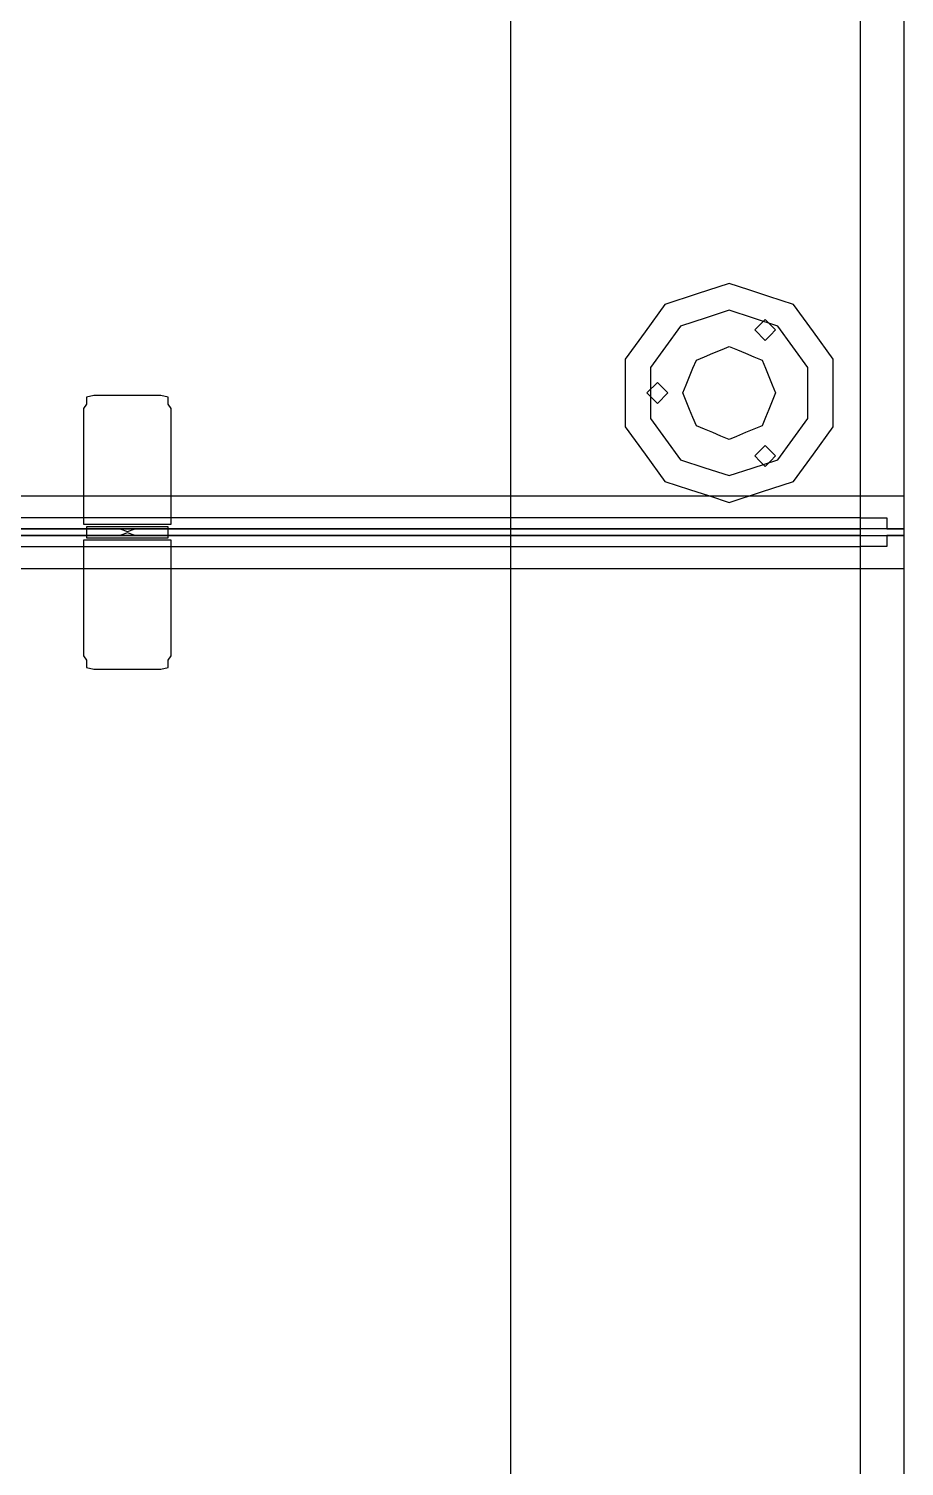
# Model space of a CAD drawing. Extents: x -23.2 to 18.8, y -18.4 to 11.3.
# Drawn here: x 2.0464 to 2.3004, y 5.1419 to 5.5588 of the extents above; entities that cross this region are included whole.
import ezdxf

# ---------------------------------------------------------------- set-up
doc = ezdxf.new("R2010")
doc.units = 0
doc.layers.add('FURNISHINGELEMENT', color=8, linetype='CONTINUOUS')

msp = doc.modelspace()

# ---------------------------------------------------------------- linework, layer by layer
at = {"layer": 'FURNISHINGELEMENT'}
for p, q in [((2.18614, 5.77372, 4.45759), (2.18614, 5.41177, 4.45759)), ((2.28774, 5.41177, 3.55112), (2.28774, 5.77372, 3.55112)), ((2.28774, 5.41177, 4.45759), (2.28774, 5.77372, 4.45759)), ((2.28774, 5.41177, 5.05052), (2.28774, 5.77372, 5.05052)), ((2.28774, 5.41177, 3.76385), (2.28774, 5.77372, 3.76385)), ((2.30044, 5.41177, 5.36405), (2.30044, 5.77372, 5.36405)), ((2.24964, 5.48491, 3.5416), (2.24031, 5.48188, 3.5416)), ((2.25539, 5.48304, 3.5416), (2.24964, 5.48491, 3.5416)), ((2.26115, 5.48117, 3.5416), (2.25539, 5.48304, 3.5416)), ((2.23098, 5.47884, 3.5416), (2.22522, 5.47091, 3.5416)), ((2.24031, 5.48188, 3.5416), (2.23098, 5.47884, 3.5416)), ((2.2683, 5.47884, 3.5416), (2.26115, 5.48117, 3.5416)), ((2.27407, 5.47091, 3.5416), (2.2683, 5.47884, 3.5416)), ((2.24295, 5.47496, 3.46351), (2.23555, 5.47256, 3.46351)), ((2.24964, 5.47714, 3.46351), (2.24295, 5.47496, 3.46351)), ((2.25669, 5.47485, 3.46351), (2.24964, 5.47714, 3.46351)), ((2.26374, 5.47256, 3.46351), (2.25669, 5.47485, 3.46351)), ((2.22522, 5.47091, 3.5416), (2.21945, 5.46297, 3.5416)), ((2.23555, 5.47256, 3.46351), (2.23119, 5.46656, 3.46351)), ((2.25705, 5.47144, 3.5416), (2.25856, 5.47295, 3.5416)), ((2.26008, 5.4684, 3.5416), (2.25705, 5.47144, 3.5416)), ((2.25856, 5.47295, 3.5416), (2.26008, 5.47447, 3.5416)), ((2.26008, 5.47447, 3.5416), (2.2616, 5.47295, 3.5416)), ((2.2616, 5.47295, 3.5416), (2.26311, 5.47144, 3.5416)), ((2.26311, 5.47144, 3.5416), (2.2616, 5.46992, 3.5416)), ((2.26809, 5.46656, 3.46351), (2.26374, 5.47256, 3.46351)), ((2.27984, 5.46297, 3.5416), (2.27407, 5.47091, 3.5416)), ((2.23119, 5.46656, 3.46351), (2.22684, 5.46057, 3.46351)), ((2.24757, 5.46578, 3.46351), (2.24964, 5.46664, 3.46351)), ((2.24964, 5.46664, 3.46351), (2.25203, 5.46565, 3.46351)), ((2.2616, 5.46992, 3.5416), (2.26008, 5.4684, 3.5416)), ((2.27245, 5.46057, 3.46351), (2.26809, 5.46656, 3.46351)), ((2.21945, 5.46297, 3.5416), (2.21945, 5.45316, 3.5416)), ((2.23913, 5.46031, 3.46351), (2.24011, 5.46269, 3.46351)), ((2.24011, 5.46269, 3.46351), (2.2425, 5.46368, 3.46351)), ((2.2425, 5.46368, 3.46351), (2.24488, 5.46466, 3.46351)), ((2.24488, 5.46466, 3.46351), (2.24757, 5.46578, 3.46351)), ((2.25203, 5.46565, 3.46351), (2.25441, 5.46466, 3.46351)), ((2.25441, 5.46466, 3.46351), (2.25679, 5.46368, 3.46351)), ((2.25679, 5.46368, 3.46351), (2.25917, 5.46269, 3.46351)), ((2.25917, 5.46269, 3.46351), (2.26016, 5.46031, 3.46351)), ((2.27984, 5.45316, 3.5416), (2.27984, 5.46297, 3.5416)), ((2.22684, 5.46057, 3.46351), (2.22684, 5.45316, 3.46351)), ((2.23715, 5.45554, 3.46351), (2.23814, 5.45793, 3.46351)), ((2.23814, 5.45793, 3.46351), (2.23913, 5.46031, 3.46351)), ((2.26016, 5.46031, 3.46351), (2.26115, 5.45793, 3.46351)), ((2.26115, 5.45793, 3.46351), (2.26213, 5.45554, 3.46351)), ((2.27245, 5.45316, 3.46351), (2.27245, 5.46057, 3.46351)), ((2.22577, 5.45316, 3.5416), (2.22881, 5.45619, 3.5416)), ((2.22881, 5.45619, 3.5416), (2.23184, 5.45316, 3.5416)), ((2.23617, 5.45316, 3.46351), (2.23715, 5.45554, 3.46351)), ((2.26213, 5.45554, 3.46351), (2.26312, 5.45316, 3.46351)), ((2.06319, 5.44988, 4.96468), (2.06232, 5.44861, 4.963)), ((2.06529, 5.45247, 4.96382), (2.06319, 5.45194, 4.96313)), ((2.06319, 5.45194, 4.96313), (2.06319, 5.44988, 4.96468)), ((2.08474, 5.45247, 4.96382), (2.06529, 5.45247, 4.96382)), ((2.08685, 5.45194, 4.96313), (2.08474, 5.45247, 4.96382)), ((2.08685, 5.44988, 4.96468), (2.08685, 5.45194, 4.96313)), ((2.08772, 5.44861, 4.963), (2.08685, 5.44988, 4.96468)), ((2.21945, 5.45316, 3.5416), (2.21945, 5.44335, 3.5416)), ((2.22881, 5.45013, 3.5416), (2.22577, 5.45316, 3.5416)), ((2.22684, 5.45316, 3.46351), (2.22684, 5.44575, 3.46351)), ((2.23184, 5.45316, 3.5416), (2.22881, 5.45013, 3.5416)), ((2.23715, 5.45078, 3.46351), (2.23617, 5.45316, 3.46351)), ((2.23814, 5.4484, 3.46351), (2.23715, 5.45078, 3.46351)), ((2.26213, 5.45078, 3.46351), (2.26115, 5.4484, 3.46351)), ((2.26312, 5.45316, 3.46351), (2.26213, 5.45078, 3.46351)), ((2.27245, 5.44575, 3.46351), (2.27245, 5.45316, 3.46351)), ((2.27984, 5.44335, 3.5416), (2.27984, 5.45316, 3.5416)), ((2.06232, 5.44861, 4.963), (2.06232, 5.43657, 4.94702)), ((2.08772, 5.43657, 4.94702), (2.08772, 5.44861, 4.963)), ((2.22684, 5.44575, 3.46351), (2.23119, 5.43976, 3.46351)), ((2.23913, 5.44601, 3.46351), (2.23814, 5.4484, 3.46351)), ((2.24011, 5.44363, 3.46351), (2.23913, 5.44601, 3.46351)), ((2.26016, 5.44601, 3.46351), (2.25917, 5.44363, 3.46351)), ((2.26115, 5.4484, 3.46351), (2.26016, 5.44601, 3.46351)), ((2.26809, 5.43976, 3.46351), (2.27245, 5.44575, 3.46351)), ((2.21945, 5.44335, 3.5416), (2.22522, 5.43541, 3.5416)), ((2.2425, 5.44264, 3.46351), (2.24011, 5.44363, 3.46351)), ((2.24488, 5.44166, 3.46351), (2.2425, 5.44264, 3.46351)), ((2.24726, 5.44067, 3.46351), (2.24488, 5.44166, 3.46351)), ((2.25441, 5.44166, 3.46351), (2.25172, 5.44054, 3.46351)), ((2.25679, 5.44264, 3.46351), (2.25441, 5.44166, 3.46351)), ((2.25917, 5.44363, 3.46351), (2.25679, 5.44264, 3.46351)), ((2.27407, 5.43541, 3.5416), (2.27984, 5.44335, 3.5416)), ((2.23119, 5.43976, 3.46351), (2.23555, 5.43376, 3.46351)), ((2.24964, 5.43968, 3.46351), (2.24726, 5.44067, 3.46351)), ((2.25172, 5.44054, 3.46351), (2.24964, 5.43968, 3.46351)), ((2.25705, 5.43488, 3.5416), (2.26008, 5.43792, 3.5416)), ((2.26008, 5.43792, 3.5416), (2.2616, 5.4364, 3.5416)), ((2.26374, 5.43376, 3.46351), (2.26809, 5.43976, 3.46351)), ((2.06232, 5.43657, 4.94702), (2.06232, 5.43575, 4.94634)), ((2.06232, 5.43575, 4.94634), (2.06232, 5.43471, 4.94609)), ((2.06232, 5.43471, 4.94609), (2.06232, 5.41686, 4.94609)), ((2.08772, 5.43575, 4.94634), (2.08772, 5.43657, 4.94702)), ((2.08772, 5.43471, 4.94609), (2.08772, 5.43575, 4.94634)), ((2.08772, 5.41686, 4.94609), (2.08772, 5.43471, 4.94609)), ((2.22522, 5.43541, 3.5416), (2.23098, 5.42748, 3.5416)), ((2.23555, 5.43376, 3.46351), (2.2426, 5.43147, 3.46351)), ((2.25634, 5.43136, 3.46351), (2.26374, 5.43376, 3.46351)), ((2.25856, 5.43337, 3.5416), (2.25705, 5.43488, 3.5416)), ((2.26008, 5.43185, 3.5416), (2.25856, 5.43337, 3.5416)), ((2.2616, 5.43337, 3.5416), (2.26008, 5.43185, 3.5416)), ((2.2616, 5.4364, 3.5416), (2.26311, 5.43488, 3.5416)), ((2.26311, 5.43488, 3.5416), (2.2616, 5.43337, 3.5416)), ((2.2683, 5.42748, 3.5416), (2.27407, 5.43541, 3.5416)), ((2.2426, 5.43147, 3.46351), (2.24964, 5.42918, 3.46351)), ((2.24964, 5.42918, 3.46351), (2.25634, 5.43136, 3.46351)), ((2.23098, 5.42748, 3.5416), (2.23814, 5.42515, 3.5416)), ((2.23814, 5.42515, 3.5416), (2.24389, 5.42328, 3.5416)), ((2.25897, 5.42444, 3.5416), (2.2683, 5.42748, 3.5416)), ((2.30044, 5.42325, 5.36405), (1.86229, 5.42325, 5.36405)), ((2.24389, 5.42328, 3.5416), (2.24964, 5.42141, 3.5416)), ((2.24964, 5.42141, 3.5416), (2.25897, 5.42444, 3.5416)), ((2.30044, 5.41372, 5.36405), (2.30044, 5.42325, 5.36405)), ((2.28774, 5.4169, 3.55112), (1.86229, 5.4169, 3.55112)), ((2.06232, 5.41686, 4.94609), (2.06232, 5.41506, 4.94684)), ((2.08772, 5.41506, 4.94684), (2.08772, 5.41686, 4.94609)), ((2.28774, 5.41372, 3.55112), (2.28774, 5.4169, 3.55112)), ((2.28774, 5.41372, 5.36405), (2.28774, 5.4169, 5.36405)), ((2.28774, 5.4169, 5.36405), (2.29541, 5.4169, 5.36405)), ((2.29541, 5.4169, 5.36405), (2.29541, 5.41372, 5.36405)), ((2.30044, 5.41372, 5.36405), (1.86229, 5.41372, 5.36405)), ((1.86229, 5.41372, 5.36405), (2.28774, 5.41372, 5.36405)), ((2.28774, 5.41372, 5.05052), (1.93849, 5.41372, 5.05052)), ((2.28774, 5.41372, 3.76385), (1.93849, 5.41372, 3.76385)), ((2.06232, 5.41506, 4.94684), (2.08772, 5.41506, 4.94684)), ((2.06529, 5.41431, 5.01213), (2.06319, 5.41431, 5.01126)), ((2.06319, 5.41431, 5.01126), (2.06319, 5.41177, 5.01126)), ((2.0653, 5.41372, 5.01213), (2.06319, 5.41372, 5.01126)), ((2.06319, 5.41372, 5.01126), (2.06319, 5.41118, 5.01126)), ((2.08474, 5.41431, 5.01213), (2.06529, 5.41431, 5.01213)), ((2.08474, 5.41372, 5.01213), (2.0653, 5.41372, 5.01213)), ((2.07278, 5.41372, 4.97973), (2.07502, 5.41293, 4.9788)), ((2.07343, 5.41372, 4.97922), (2.07278, 5.41372, 4.97973)), ((2.07343, 5.41372, 4.97922), (2.07278, 5.41372, 4.97973)), ((2.07278, 5.41372, 4.97973), (2.07502, 5.41293, 4.9788)), ((2.07278, 5.41372, 4.99878), (2.07502, 5.41293, 4.99785)), ((2.07343, 5.41372, 4.99827), (2.07278, 5.41372, 4.99878)), ((2.07343, 5.41372, 4.99827), (2.07278, 5.41372, 4.99878)), ((2.07278, 5.41372, 4.99878), (2.07502, 5.41293, 4.99785)), ((2.07502, 5.41256, 4.9788), (2.07278, 5.41177, 4.97973)), ((2.07502, 5.41256, 4.9788), (2.07278, 5.41177, 4.97973)), ((2.07502, 5.41256, 4.99785), (2.07278, 5.41177, 4.99878)), ((2.07502, 5.41256, 4.99785), (2.07278, 5.41177, 4.99878)), ((2.0742, 5.41372, 4.97891), (2.07343, 5.41372, 4.97922)), ((2.0742, 5.41372, 4.97891), (2.07343, 5.41372, 4.97922)), ((2.0742, 5.41372, 4.99796), (2.07343, 5.41372, 4.99827)), ((2.0742, 5.41372, 4.99796), (2.07343, 5.41372, 4.99827)), ((2.07502, 5.41372, 4.9788), (2.0742, 5.41372, 4.97891)), ((2.07502, 5.41372, 4.9788), (2.0742, 5.41372, 4.97891)), ((2.07502, 5.41372, 4.99785), (2.0742, 5.41372, 4.99796)), ((2.07502, 5.41372, 4.99785), (2.0742, 5.41372, 4.99796)), ((2.07502, 5.41293, 4.9788), (2.07726, 5.41372, 4.97973)), ((2.07584, 5.41372, 4.97891), (2.07502, 5.41372, 4.9788)), ((2.07502, 5.41293, 4.9788), (2.07726, 5.41372, 4.97973)), ((2.07584, 5.41372, 4.97891), (2.07502, 5.41372, 4.9788)), ((2.07502, 5.41293, 4.99785), (2.07726, 5.41372, 4.99878)), ((2.07584, 5.41372, 4.99796), (2.07502, 5.41372, 4.99785)), ((2.07502, 5.41293, 4.99785), (2.07726, 5.41372, 4.99878)), ((2.07584, 5.41372, 4.99796), (2.07502, 5.41372, 4.99785)), ((2.07726, 5.41177, 4.97973), (2.07502, 5.41256, 4.9788)), ((2.07726, 5.41177, 4.97973), (2.07502, 5.41256, 4.9788)), ((2.07726, 5.41177, 4.99878), (2.07502, 5.41256, 4.99785)), ((2.07726, 5.41177, 4.99878), (2.07502, 5.41256, 4.99785)), ((2.0766, 5.41372, 4.97922), (2.07584, 5.41372, 4.97891)), ((2.0766, 5.41372, 4.97922), (2.07584, 5.41372, 4.97891)), ((2.0766, 5.41372, 4.99827), (2.07584, 5.41372, 4.99796)), ((2.0766, 5.41372, 4.99827), (2.07584, 5.41372, 4.99796)), ((2.07726, 5.41372, 4.97973), (2.0766, 5.41372, 4.97922)), ((2.07726, 5.41372, 4.97973), (2.0766, 5.41372, 4.97922)), ((2.07726, 5.41372, 4.99878), (2.0766, 5.41372, 4.99827)), ((2.07726, 5.41372, 4.99878), (2.0766, 5.41372, 4.99827)), ((2.08685, 5.41431, 5.01126), (2.08474, 5.41431, 5.01213)), ((2.08685, 5.41372, 5.01126), (2.08474, 5.41372, 5.01213)), ((2.08685, 5.41177, 5.01126), (2.08685, 5.41431, 5.01126)), ((2.08685, 5.41118, 5.01126), (2.08685, 5.41372, 5.01126)), ((2.28774, 5.41372, 4.45759), (2.18614, 5.41372, 4.45759)), ((2.18614, 5.41372, 4.45759), (2.18614, 5.05177, 4.45759)), ((2.28774, 5.05177, 3.55112), (2.28774, 5.41372, 3.55112)), ((2.28774, 5.05177, 4.45759), (2.28774, 5.41372, 4.45759)), ((2.28774, 5.05177, 5.05052), (2.28774, 5.41372, 5.05052)), ((2.28774, 5.05177, 3.76385), (2.28774, 5.41372, 3.76385)), ((2.29541, 5.41372, 5.36405), (2.30044, 5.41372, 5.36405)), ((2.30044, 5.05177, 5.36405), (2.30044, 5.41372, 5.36405)), ((1.86229, 5.41177, 5.36405), (2.30044, 5.41177, 5.36405)), ((2.28774, 5.41177, 5.36405), (1.86229, 5.41177, 5.36405)), ((1.86229, 5.4086, 3.55112), (2.28774, 5.4086, 3.55112)), ((1.93849, 5.41177, 5.05052), (2.28774, 5.41177, 5.05052)), ((1.93849, 5.41177, 3.76385), (2.28774, 5.41177, 3.76385)), ((2.06232, 5.41043, 4.94684), (2.06232, 5.40863, 4.94609)), ((2.08772, 5.41043, 4.94684), (2.06232, 5.41043, 4.94684)), ((2.06232, 5.40863, 4.94609), (2.06232, 5.39078, 4.94609)), ((2.06319, 5.41177, 5.01126), (2.06529, 5.41177, 5.01213)), ((2.06319, 5.41118, 5.01126), (2.0653, 5.41118, 5.01213)), ((2.06529, 5.41177, 5.01213), (2.08474, 5.41177, 5.01213)), ((2.0653, 5.41118, 5.01213), (2.08474, 5.41118, 5.01213)), ((2.07278, 5.41177, 4.97973), (2.07343, 5.41177, 4.97922)), ((2.07278, 5.41177, 4.97973), (2.07343, 5.41177, 4.97922)), ((2.07278, 5.41177, 4.99878), (2.07343, 5.41177, 4.99827)), ((2.07278, 5.41177, 4.99878), (2.07343, 5.41177, 4.99827)), ((2.07343, 5.41177, 4.97922), (2.0742, 5.41177, 4.97891)), ((2.07343, 5.41177, 4.97922), (2.0742, 5.41177, 4.97891)), ((2.07343, 5.41177, 4.99827), (2.0742, 5.41177, 4.99796)), ((2.07343, 5.41177, 4.99827), (2.0742, 5.41177, 4.99796)), ((2.0742, 5.41177, 4.97891), (2.07502, 5.41177, 4.9788)), ((2.0742, 5.41177, 4.97891), (2.07502, 5.41177, 4.9788)), ((2.0742, 5.41177, 4.99796), (2.07502, 5.41177, 4.99785)), ((2.0742, 5.41177, 4.99796), (2.07502, 5.41177, 4.99785)), ((2.07502, 5.41177, 4.9788), (2.07584, 5.41177, 4.97891)), ((2.07502, 5.41177, 4.9788), (2.07584, 5.41177, 4.97891)), ((2.07502, 5.41177, 4.99785), (2.07584, 5.41177, 4.99796)), ((2.07502, 5.41177, 4.99785), (2.07584, 5.41177, 4.99796)), ((2.07584, 5.41177, 4.97891), (2.0766, 5.41177, 4.97922)), ((2.07584, 5.41177, 4.97891), (2.0766, 5.41177, 4.97922)), ((2.07584, 5.41177, 4.99796), (2.0766, 5.41177, 4.99827)), ((2.07584, 5.41177, 4.99796), (2.0766, 5.41177, 4.99827)), ((2.0766, 5.41177, 4.97922), (2.07726, 5.41177, 4.97973)), ((2.0766, 5.41177, 4.97922), (2.07726, 5.41177, 4.97973)), ((2.0766, 5.41177, 4.99827), (2.07726, 5.41177, 4.99878)), ((2.0766, 5.41177, 4.99827), (2.07726, 5.41177, 4.99878)), ((2.08474, 5.41177, 5.01213), (2.08685, 5.41177, 5.01126)), ((2.08474, 5.41118, 5.01213), (2.08685, 5.41118, 5.01126)), ((2.08772, 5.40863, 4.94609), (2.08772, 5.41043, 4.94684)), ((2.08772, 5.39078, 4.94609), (2.08772, 5.40863, 4.94609)), ((2.18614, 5.41177, 4.45759), (2.28774, 5.41177, 4.45759)), ((2.28774, 5.4086, 3.55112), (2.28774, 5.41177, 3.55112)), ((2.28774, 5.4086, 5.36405), (2.28774, 5.41177, 5.36405)), ((2.29541, 5.4086, 5.36405), (2.28774, 5.4086, 5.36405)), ((2.30044, 5.41177, 5.36405), (2.29541, 5.41177, 5.36405)), ((2.29541, 5.41177, 5.36405), (2.29541, 5.4086, 5.36405)), ((2.30044, 5.40225, 5.36405), (2.30044, 5.41177, 5.36405)), ((1.86229, 5.40225, 5.36405), (2.30044, 5.40225, 5.36405)), ((2.06232, 5.39078, 4.94609), (2.06232, 5.38974, 4.94634)), ((2.06232, 5.38974, 4.94634), (2.06232, 5.38892, 4.94702)), ((2.06232, 5.38892, 4.94702), (2.06232, 5.37688, 4.963)), ((2.08772, 5.38974, 4.94634), (2.08772, 5.39078, 4.94609)), ((2.08772, 5.38892, 4.94702), (2.08772, 5.38974, 4.94634)), ((2.08772, 5.37688, 4.963), (2.08772, 5.38892, 4.94702)), ((2.06232, 5.37688, 4.963), (2.06319, 5.37561, 4.96468)), ((2.06319, 5.37561, 4.96468), (2.06319, 5.37355, 4.96313)), ((2.08685, 5.37561, 4.96468), (2.08772, 5.37688, 4.963)), ((2.08685, 5.37355, 4.96313), (2.08685, 5.37561, 4.96468)), ((2.06319, 5.37355, 4.96313), (2.06529, 5.37303, 4.96382)), ((2.06529, 5.37303, 4.96382), (2.08474, 5.37303, 4.96382)), ((2.08474, 5.37303, 4.96382), (2.08685, 5.37355, 4.96313))]:
    msp.add_line(p, q, dxfattribs=at)

doc.saveas('drawing.dxf')
